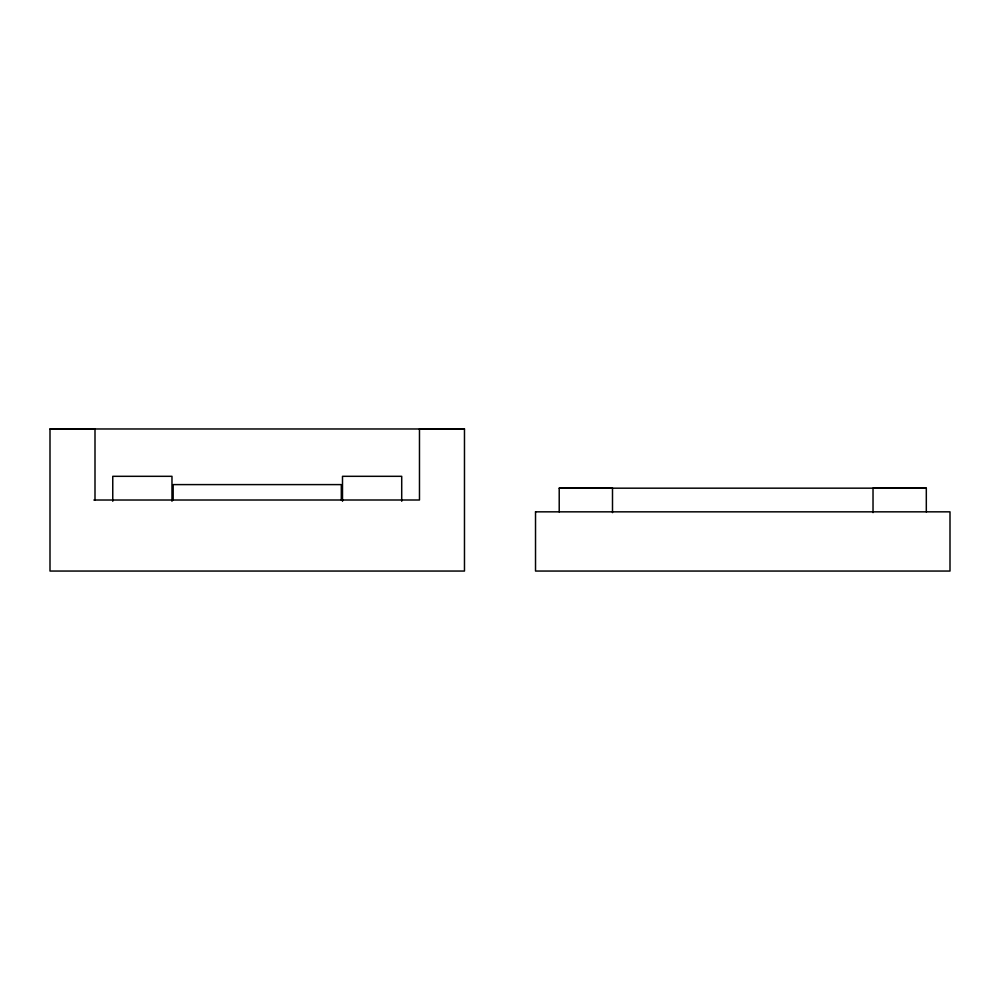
<?xml version="1.0" encoding="UTF-8"?>
<svg xmlns="http://www.w3.org/2000/svg" width="1000" height="1000" viewBox="0 0 1000 1000"><rect width="100%" height="100%" fill="white"/><g stroke="black" fill="none" stroke-linecap="round" stroke-linejoin="round"><path stroke-width="1.5" d="M95 500L95 428.95L50 428.975L50 571.05L464.475 571.05L464.475 428.975L419.475 428.95L419.475 500L93.888 500.025M612.5 512.625L612.5 488.113L559.212 488.188L559.212 511.875M873.025 512.612L873.025 488.15L926.312 488.188L926.312 511.875M50 428.975L464.475 428.975M559.212 488.188L926.312 488.162M401.712 501.25L401.712 476.312L342.5 476.312L342.5 501.25M341.312 500L341.312 484.6L173.162 484.6L173.162 500M171.975 501.25L171.975 476.312L112.762 476.312L112.762 501.25M535.525 511.838L535.525 571.05L950 571.05L950 511.838L535.525 511.838"/></g></svg>
